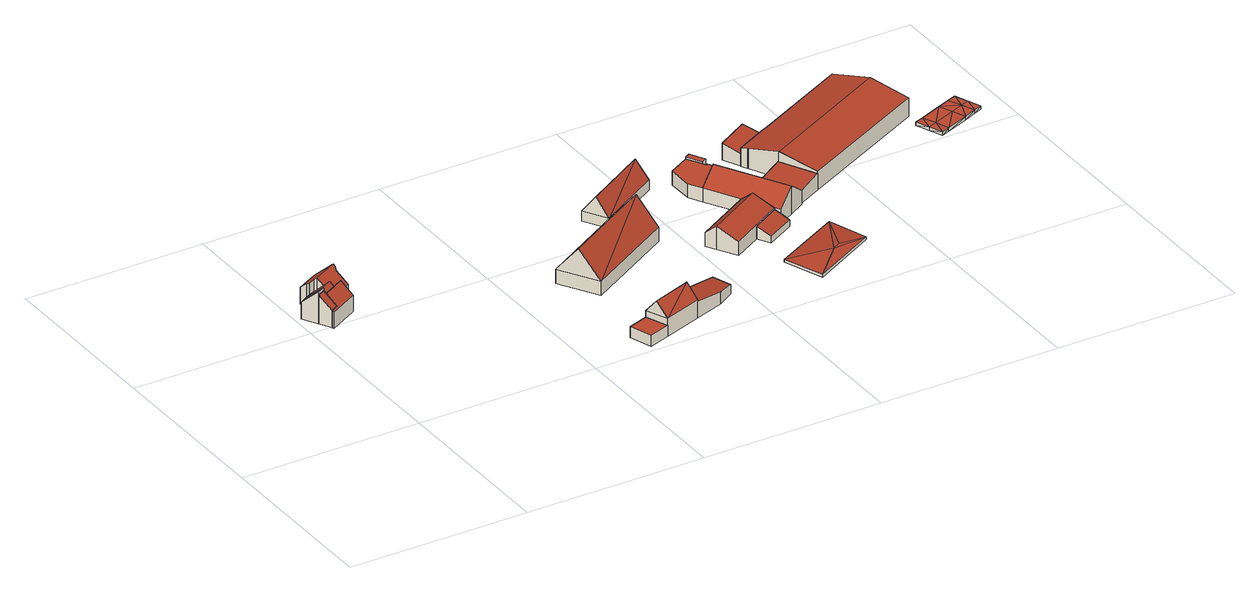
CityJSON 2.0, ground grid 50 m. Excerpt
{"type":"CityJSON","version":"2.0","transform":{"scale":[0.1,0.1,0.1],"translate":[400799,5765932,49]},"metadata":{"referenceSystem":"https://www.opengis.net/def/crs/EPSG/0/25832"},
"CityObjects":{
"building1":{"type":"Building","attributes":{"Gemeindeschluessel":"05515000","Geometrietyp2DReferenz":"3000","function":"51009_1610","roofType":"2100","measuredHeight":8.07},"geometry":[{"type":"Solid","lod":"2","boundaries":[[[[0,1,2,3]],[[4,5,1,0]],[[6,7,5,4]],[[3,2,7,6]],[[4,0,3,6]],[[1,5,7,2]]]],"semantics":{"surfaces":[{"type":"WallSurface"},{"type":"RoofSurface"},{"type":"GroundSurface"}],"values":[[0,0,0,0,1,2]]}}]},
"building2":{"type":"Building","attributes":{"Gemeindeschluessel":"05515000","Geometrietyp2DReferenz":"3000","function":"31001_1000"},"address":[{"country":"Germany","locality":"Münster","thoroughfareNumber":"290","thoroughfareName":"Hanseller Straße"}],"children":["building2-1","building2-2","building2-3","building2-4"]},
"building2-1":{"type":"BuildingPart","attributes":{"roofType":"3100","measuredHeight":8.6},"parents":["building2"],"geometry":[{"type":"Solid","lod":"2","boundaries":[[[[8,9,10,11]],[[12,13,14,15,16]],[[17,18,13,12]],[[19,20,18,17]],[[21,22,20,19]],[[23,24,22,21]],[[25,26,24,23]],[[27,28,26,25]],[[29,30,28,27]],[[11,10,30,29]],[[23,21,19,17,12,16,31,32,25]],[[33,34,35,8,11,29,27,25,32]],[[9,36,37,38,14,13,18,20,22,24,26,28,30,10]],[[9,8,35,36]],[[33,32,39]],[[36,35,34,40,37]],[[34,33,39,40]],[[41,40,39,32,31]],[[40,41,38,37]],[[15,41,31,16]],[[14,38,41,15]]]],"semantics":{"surfaces":[{"type":"WallSurface"},{"type":"RoofSurface"},{"type":"GroundSurface"},{"type":"ClosureSurface"}],"values":[[0,0,0,0,0,0,0,0,0,0,1,1,2,3,0,3,3,0,3,0,3]]}}]},
"building2-2":{"type":"BuildingPart","attributes":{"roofType":"3100","measuredHeight":8.68},"parents":["building2"],"geometry":[{"type":"Solid","lod":"2","boundaries":[[[[42,43,44,45]],[[15,14,46,47]],[[15,47,48,49,50,33,39,41]],[[51,50,49,52,4,53]],[[53,4,42,45]],[[38,37,36,44,43,46,14]],[[14,15,41,38]],[[34,54,35]],[[37,40,34,35,36]],[[38,41,40,37]],[[35,54,45,44,36]],[[43,42,47,46]],[[52,49,48]],[[4,52,48,47,42]],[[45,54,51,53]],[[51,54,34,33,50]],[[40,41,39]],[[40,39,33,34]]]],"semantics":{"surfaces":[{"type":"WallSurface"},{"type":"RoofSurface"},{"type":"GroundSurface"},{"type":"ClosureSurface"}],"values":[[0,0,1,1,0,2,3,0,3,3,3,3,0,3,3,0,0,3]]}}]},
"building2-3":{"type":"BuildingPart","attributes":{"roofType":"2100","measuredHeight":7.58},"parents":["building2"],"geometry":[{"type":"Solid","lod":"2","boundaries":[[[[6,55,56,3]],[[57,53,45,44,55,6]],[[58,59,9,8,60]],[[61,62,59,58]],[[3,56,62,61]],[[58,60,57,6,3,61]],[[55,44,36,9,59,62,56]],[[35,54,51,53,57,60,8]],[[9,36,35,8]],[[44,45,54,35,36]],[[45,53,51,54]]]],"semantics":{"surfaces":[{"type":"WallSurface"},{"type":"RoofSurface"},{"type":"GroundSurface"},{"type":"ClosureSurface"}],"values":[[0,0,0,0,0,1,2,0,3,3,3]]}}]},
"building2-4":{"type":"BuildingPart","attributes":{"roofType":"2100","measuredHeight":9.06},"parents":["building2"],"geometry":[{"type":"Solid","lod":"2","boundaries":[[[[63,64,43,42,4,65]],[[66,67,64,63]],[[47,46,67,66]],[[63,65,52,48,47,66]],[[43,64,67,46]],[[52,65,4]],[[43,46,47,42]],[[47,48,52,4,42]]]],"semantics":{"surfaces":[{"type":"WallSurface"},{"type":"RoofSurface"},{"type":"GroundSurface"},{"type":"ClosureSurface"}],"values":[[0,0,0,1,2,0,3,3]]}}]},
"building3":{"type":"Building","attributes":{"Gemeindeschluessel":"05515000","Geometrietyp2DReferenz":"3000","function":"31001_2700"},"children":["building3-1","building3-2","building3-3"]},
"building3-1":{"type":"BuildingPart","attributes":{"roofType":"2100","measuredHeight":4.54},"parents":["building3"],"geometry":[{"type":"Solid","lod":"2","boundaries":[[[[68,69,70,71]],[[72,73,69,68]],[[74,75,73,72]],[[76,77,75,74]],[[74,72,68,71,76]],[[69,73,75,77,70]],[[70,77,76,71]]]],"semantics":{"surfaces":[{"type":"WallSurface"},{"type":"RoofSurface"},{"type":"GroundSurface"},{"type":"ClosureSurface"}],"values":[[0,0,0,0,1,2,3]]}}]},
"building3-2":{"type":"BuildingPart","attributes":{"roofType":"1000","measuredHeight":3.04},"parents":["building3"],"geometry":[{"type":"Solid","lod":"2","boundaries":[[[[78,79,80,81]],[[82,83,79,78]],[[81,80,84,85]],[[82,78,81,85]],[[79,83,84,80]],[[83,82,85,84]]]],"semantics":{"surfaces":[{"type":"WallSurface"},{"type":"RoofSurface"},{"type":"GroundSurface"},{"type":"ClosureSurface"}],"values":[[0,0,0,1,2,3]]}}]},
"building3-3":{"type":"BuildingPart","attributes":{"roofType":"3100","measuredHeight":8.75},"parents":["building3"],"geometry":[{"type":"Solid","lod":"2","boundaries":[[[[86,85,84,77,76,87]],[[88,89,83,82,90]],[[91,92,89,88]],[[93,71,70,92,91]],[[94,95,96,97,93,98]],[[90,96,95]],[[91,98,93]],[[96,86,97]],[[86,87,97]],[[95,94,88,90]],[[96,90,86]],[[94,98,91,88]],[[97,87,93]],[[77,84,83,89,92,70]],[[71,93,87,76]],[[77,70,71,76]],[[85,86,90,82]],[[83,84,85,82]]]],"semantics":{"surfaces":[{"type":"WallSurface"},{"type":"RoofSurface"},{"type":"GroundSurface"},{"type":"ClosureSurface"}],"values":[[0,0,0,0,1,1,1,1,1,0,0,0,0,2,0,3,0,3]]}}]},
"building4":{"type":"Building","attributes":{"Gemeindeschluessel":"05515000","Geometrietyp2DReferenz":"3000","function":"31001_1000","roofType":"3100","measuredHeight":11.38},"address":[{"country":"Germany","locality":"Münster","thoroughfareNumber":"284","thoroughfareName":"Hanseller Straße"}],"geometry":[{"type":"Solid","lod":"2","boundaries":[[[[99,100,101,102]],[[103,104,100,99]],[[105,106,104,103]],[[102,101,106,105]],[[99,107,103]],[[105,108,102]],[[108,107,99]],[[99,102,108]],[[107,108,105]],[[105,103,107]],[[100,104,106,101]]]],"semantics":{"surfaces":[{"type":"WallSurface"},{"type":"RoofSurface"},{"type":"GroundSurface"}],"values":[[0,0,0,0,0,0,1,1,1,1,2]]}}]},
"building5":{"type":"Building","attributes":{"Gemeindeschluessel":"05515000","Geometrietyp2DReferenz":"3000","function":"31001_2700","roofType":"3100","measuredHeight":7.67},"geometry":[{"type":"Solid","lod":"2","boundaries":[[[[109,110,111,112]],[[113,114,110,109]],[[115,116,114,113]],[[112,111,116,115]],[[109,117,113]],[[115,118,112]],[[118,117,109]],[[109,112,118]],[[117,118,115]],[[115,113,117]],[[110,114,116,111]]]],"semantics":{"surfaces":[{"type":"WallSurface"},{"type":"RoofSurface"},{"type":"GroundSurface"}],"values":[[0,0,0,0,0,0,1,1,1,1,2]]}}]},
"building6":{"type":"Building","attributes":{"Gemeindeschluessel":"05515000","Geometrietyp2DReferenz":"3000","function":"31001_2700"},"children":["building6-1","building6-2"]},
"building6-1":{"type":"BuildingPart","attributes":{"roofType":"2100","measuredHeight":3.51},"parents":["building6"],"geometry":[{"type":"Solid","lod":"2","boundaries":[[[[119,120,121,122]],[[123,124,125,126]],[[127,128,124,123]],[[122,121,128,127]],[[123,126,119,122,127]],[[120,125,124,128,121]],[[120,119,126,125]]]],"semantics":{"surfaces":[{"type":"WallSurface"},{"type":"RoofSurface"},{"type":"GroundSurface"},{"type":"ClosureSurface"}],"values":[[0,0,0,0,1,2,3]]}}]},
"building6-2":{"type":"BuildingPart","attributes":{"roofType":"3100","measuredHeight":6.49},"parents":["building6"],"geometry":[{"type":"Solid","lod":"2","boundaries":[[[[129,126,125,130,131]],[[132,133,120,119,134]],[[135,136,133,132]],[[137,138,136,135]],[[139,140,138,137]],[[131,130,140,139]],[[132,134,129,131,135]],[[139,137,135,131]],[[125,120,133,136,138,140,130]],[[126,129,134,119]],[[120,125,126,119]]]],"semantics":{"surfaces":[{"type":"WallSurface"},{"type":"RoofSurface"},{"type":"GroundSurface"},{"type":"ClosureSurface"}],"values":[[0,0,0,0,0,0,1,1,2,0,3]]}}]},
"building7":{"type":"Building","attributes":{"Gemeindeschluessel":"05515000","Geometrietyp2DReferenz":"3000","function":"51003_1201","roofType":"3200","measuredHeight":1.89},"geometry":[{"type":"Solid","lod":"2","boundaries":[[[[141,142,143,144]],[[145,146,142,141]],[[147,148,146,145]],[[144,143,148,147]],[[141,149,145]],[[147,150,144]],[[144,150,149]],[[149,141,144]],[[149,150,147]],[[147,145,149]],[[142,146,148,143]]]],"semantics":{"surfaces":[{"type":"WallSurface"},{"type":"RoofSurface"},{"type":"GroundSurface"}],"values":[[0,0,0,0,1,1,1,1,1,1,2]]}}]},
"building8":{"type":"Building","attributes":{"Gemeindeschluessel":"05515000","Geometrietyp2DReferenz":"3000","function":"31001_2700"},"children":["building8-1","building8-2"]},
"building8-1":{"type":"BuildingPart","attributes":{"roofType":"1000","measuredHeight":3.92},"parents":["building8"],"geometry":[{"type":"Solid","lod":"2","boundaries":[[[[151,152,153,154]],[[155,156,152,151]],[[157,158,156,155]],[[159,160,158,157]],[[161,162,163,160,159]],[[164,165,166,167,168]],[[154,153,165,164]],[[168,169,161,159,157,155,151,154,164]],[[152,156,158,160,163,170,166,165,153]],[[170,169,168,167,166]],[[163,162,161,169,170]]]],"semantics":{"surfaces":[{"type":"WallSurface"},{"type":"RoofSurface"},{"type":"GroundSurface"},{"type":"ClosureSurface"}],"values":[[0,0,0,0,0,0,0,1,2,3,3]]}}]},
"building8-2":{"type":"BuildingPart","attributes":{"roofType":"3100","measuredHeight":7.83},"parents":["building8"],"geometry":[{"type":"Solid","lod":"2","boundaries":[[[[171,172,163,162]],[[173,174,172,171]],[[175,176,174,173]],[[177,178,176,175]],[[179,180,178,177]],[[139,181,180,179]],[[167,166,181,139]],[[175,173,171,162,161,182,177]],[[168,167,139,179,177,182]],[[170,163,172,174,176,178,180,181,166]],[[168,182,169]],[[166,167,168,169,170]],[[169,182,161]],[[169,161,162,163,170]]]],"semantics":{"surfaces":[{"type":"WallSurface"},{"type":"RoofSurface"},{"type":"GroundSurface"},{"type":"ClosureSurface"}],"values":[[0,0,0,0,0,0,0,1,1,2,0,3,0,3]]}}]},
"building9":{"type":"Building","attributes":{"Gemeindeschluessel":"05515000","Geometrietyp2DReferenz":"3000","function":"51009_1610","roofType":"9999","measuredHeight":4.4},"geometry":[{"type":"Solid","lod":"2","boundaries":[[[[183,184,185,186]],[[184,187,152,185]],[[183,188,187,184]],[[186,156,188,183]],[[185,152,156,186]],[[187,188,156,152]]]],"semantics":{"surfaces":[{"type":"RoofSurface"},{"type":"WallSurface"},{"type":"GroundSurface"}],"values":[[0,1,1,1,1,2]]}}]},
"building10":{"type":"Building","attributes":{"Gemeindeschluessel":"05515000","Geometrietyp2DReferenz":"3000","function":"31001_2700","roofType":"2100","measuredHeight":4.52},"geometry":[{"type":"Solid","lod":"2","boundaries":[[[[189,174,190,191]],[[192,172,174,189]],[[193,194,172,192]],[[191,190,194,193]],[[192,189,191,193]],[[174,172,194,190]]]],"semantics":{"surfaces":[{"type":"WallSurface"},{"type":"RoofSurface"},{"type":"GroundSurface"}],"values":[[0,0,0,0,1,2]]}}]},
"building11":{"type":"Building","attributes":{"Gemeindeschluessel":"05515000","Geometrietyp2DReferenz":"3000","function":"51009_1610","roofType":"2100","measuredHeight":5},"geometry":[{"type":"Solid","lod":"2","boundaries":[[[[195,196,197,198]],[[199,200,196,195]],[[201,202,200,199]],[[198,197,202,201]],[[199,195,198,201]],[[196,200,202,197]]]],"semantics":{"surfaces":[{"type":"WallSurface"},{"type":"RoofSurface"},{"type":"GroundSurface"}],"values":[[0,0,0,0,1,2]]}}]},
"building12":{"type":"Building","attributes":{"Gemeindeschluessel":"05515000","Geometrietyp2DReferenz":"3000","function":"31001_2700","roofType":"5000","measuredHeight":7.51},"geometry":[{"type":"Solid","lod":"2","boundaries":[[[[203,204,205,206]],[[207,208,204,203]],[[209,210,208,207]],[[211,212,210,209]],[[213,214,212,211]],[[215,216,214,213]],[[217,218,216,215]],[[219,220,218,217]],[[206,205,220,219]],[[217,221,222,219]],[[215,213,211,209,207,203,206,222,221]],[[215,221,217]],[[219,222,206]],[[204,208,210,212,214,216,218,220,205]]]],"semantics":{"surfaces":[{"type":"WallSurface"},{"type":"RoofSurface"},{"type":"GroundSurface"}],"values":[[0,0,0,0,0,0,0,0,0,1,1,0,0,2]]}}]},
"building13":{"type":"Building","attributes":{"Geometrietyp2DReferenz":"2000","Gemeindeschluessel":"05515000","function":"53001_1800","roofType":"9999","measuredHeight":1},"geometry":[{"type":"Solid","lod":"2","boundaries":[[[[223,224,225]],[[224,226,225]],[[227,228,223]],[[228,224,223]],[[229,230,227]],[[230,228,227]],[[231,232,229]],[[232,230,229]],[[233,234,231]],[[234,232,231]],[[235,236,233]],[[236,234,233]],[[237,238,235]],[[238,236,235]],[[239,240,237]],[[240,238,237]],[[241,242,239]],[[242,240,239]],[[243,244,241]],[[244,242,241]],[[245,246,243]],[[246,244,243]],[[247,248,245]],[[248,246,245]],[[225,226,247]],[[226,248,247]],[[226,224,228]],[[226,228,249]],[[249,228,230]],[[249,230,250]],[[250,230,251]],[[251,230,232]],[[251,232,234]],[[251,234,236]],[[248,226,249]],[[248,249,246]],[[246,249,250]],[[246,250,244]],[[244,250,242]],[[242,250,251]],[[242,251,240]],[[240,251,236]],[[240,236,238]],[[225,227,223]],[[225,252,227]],[[252,229,227]],[[252,253,229]],[[253,254,229]],[[254,231,229]],[[254,233,231]],[[254,235,233]],[[247,252,225]],[[247,245,252]],[[245,253,252]],[[245,243,253]],[[243,241,253]],[[241,254,253]],[[241,239,254]],[[239,235,254]],[[239,237,235]]]],"semantics":{"surfaces":[{"type":"WallSurface"},{"type":"GroundSurface"},{"type":"RoofSurface"}],"values":[[0,0,0,0,0,0,0,0,0,0,0,0,0,0,0,0,0,0,0,0,0,0,0,0,0,0,1,1,1,1,1,1,1,1,1,1,1,1,1,1,1,1,1,2,2,2,2,2,2,2,2,2,2,2,2,2,2,2,2,2]]}}]}
},
"vertices":[
[26,503,108],[26,503,27],[44,471,27],[44,471,75],[46,514,108],[46,514,27],[64,482,75],[64,482,27],
[112,542,72],[112,542,26],[144,561,26],[144,561,72],[46,593,87],[46,593,26],[39,566,26],[39,566,73],[39,566,104],[38,608,72],[38,608,26],[99,642,72],[99,642,26],[116,612,102],[116,612,26],[127,608,109],[127,608,26],[129,605,112],[129,605,26],[131,600,107],[131,600,26],[128,590,101],[128,590,26],[56,575,104],[60,567,112],[69,552,97],[83,527,73],[83,526,72],[83,526,26],[60,567,26],[56,575,26],[60,567,82],[60,567,73],[56,575,73],
[46,514,73],[46,514,26],[49,508,26],[49,508,73],[22,557,26],[22,557,73],[26,550,80],[43,518,113],[77,537,113],[83,526,101],[44,518,112],[49,508,101],[83,526,73],
[64,482,26],[44,471,26],[49,508,102],[129,512,70],[129,512,26],[112,542,102],[47,466,70],[47,466,26],
[26,503,116],[26,503,26],[46,514,116],[2,546,73],[2,546,26],
[936,173,44],[936,173,18],[806,127,18],[806,127,64],[955,119,44],[955,119,18],[910,92,51],[910,92,18],[827,64,64],[827,64,18],
[640,68,49],[640,68,18],[661,6,18],[661,6,49],[695,87,49],[695,87,18],[719,26,18],[719,26,49],
[719,26,68],[827,64,68],[802,124,68],[802,124,18],[695,87,68],[801,125,68],[801,125,18],[806,127,68],[802,124,70],[800,123,70],[707,57,106],[816,95,106],[802,124,69],
[684,274,58],[684,274,19],[937,422,19],[937,422,58],[621,381,58],[621,381,19],[874,529,58],[874,529,19],[652,327,133],[906,476,133],
[868,538,46],[868,538,18],[1045,644,18],[1045,644,46],[829,603,46],[829,603,18],[1007,709,46],[1007,709,18],[849,571,95],[1026,677,95],
[1145,311,53],[1145,311,18],[1165,275,18],[1165,275,36],[1233,342,46],[1233,342,18],[1224,356,18],[1224,356,53],[1244,320,36],[1244,320,18],
[1224,356,57],[1194,408,18],[1194,408,83],[1066,265,57],[1066,265,18],[1145,311,57],[1036,318,83],[1036,318,18],[1020,345,57],[1020,345,18],[1178,435,57],[1178,435,18],
[1184,69,27],[1184,69,19],[1368,168,19],[1368,168,27],[1143,180,27],[1143,180,19],[1330,278,27],[1330,278,19],[1264,147,38],[1286,159,38],
[1162,667,58],[1162,667,19],[1105,635,19],[1105,635,58],[1186,626,58],[1186,626,19],[1190,617,58],[1190,617,19],[1194,619,58],[1194,619,19],[1216,580,58],[1216,580,57],[1216,580,19],[1105,563,58],[1105,563,19],[1125,528,19],[1125,528,57],[1125,528,58],[1171,554,58],[1171,554,19],
[1266,494,58],[1266,494,19],[1321,396,58],[1321,396,19],[1323,393,58],[1323,393,19],[1278,367,97],[1278,367,19],[1233,342,58],[1233,342,19],[1178,435,19],[1171,554,97],
[1199,634,63],[1176,675,63],[1162,667,63],[1186,626,63],[1176,675,19],[1199,634,19],
[1321,396,53],[1392,432,19],[1392,432,64],[1266,494,52],[1341,532,64],[1341,532,19],
[1270,673,67],[1270,673,19],[1292,625,19],[1292,625,53],[1356,722,69],[1356,722,19],[1388,672,53],[1388,672,19],
[1303,608,74],[1303,608,18],[1341,532,18],[1341,532,92],[1301,607,74],[1301,607,18],[1292,625,70],[1292,625,18],[1387,673,70],[1387,673,18],[1388,672,70],[1388,672,18],[1664,811,70],[1664,811,18],[1762,617,70],[1762,617,18],[1392,432,70],[1392,432,18],[1713,715,93],[1343,529,93],
[1762,584,19],[1762,584,9],[1777,547,19],[1777,547,9],[1786,593,19],[1786,593,9],[1848,618,19],[1848,618,9],[1882,632,19],[1882,632,9],[1906,641,19],[1906,641,9],[1921,605,19],[1921,605,9],[1936,568,19],[1936,568,9],[1913,558,19],[1913,558,9],[1879,544,19],[1879,544,9],[1878,544,19],[1878,544,9],[1815,519,19],[1815,519,9],[1792,509,19],[1792,509,9],[1801,556,9],[1863,581,9],[1897,595,9],[1801,556,19],[1863,581,19],[1897,595,19]
]}
